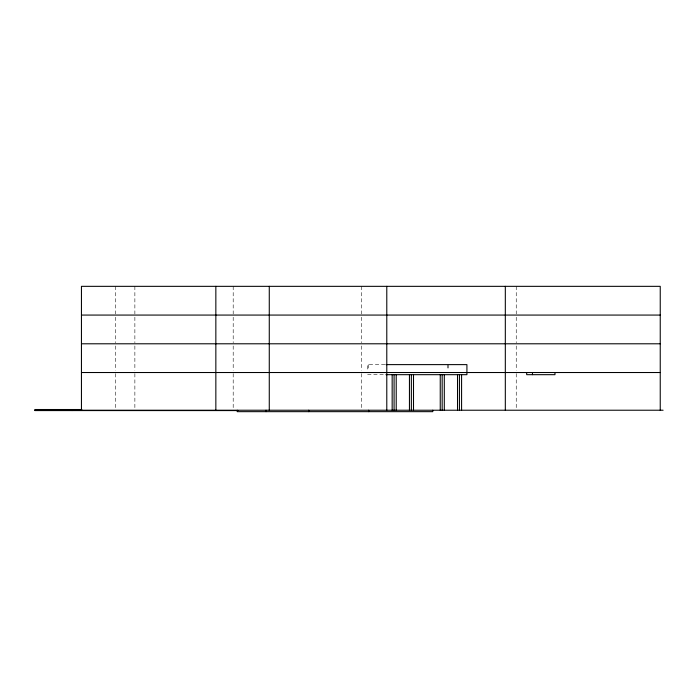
<?xml version="1.0" encoding="UTF-8"?>
<svg xmlns="http://www.w3.org/2000/svg" width="698" height="698" viewBox="0 0 698 698"><rect width="100%" height="100%" fill="white"/><g stroke="black" fill="none" stroke-linecap="round" stroke-linejoin="round"><path stroke-width="0.52" stroke-dasharray="3.49 2.62" d="M384.921 364.618L367.593 364.618L367.593 370.542M367.593 374.678L386.788 374.678M516.241 286.337L516.241 314.004M516.241 317.197L516.241 342.727M516.241 345.92L516.241 370.394M516.241 373.596L516.241 409.15M448.439 364.618L448.439 370.542M447.723 364.618L447.723 370.542M368.308 364.618L368.308 370.542M361.32 286.337L361.32 314.004M361.32 317.197L361.32 342.727M361.32 345.92L361.32 370.394M361.32 373.596L361.32 409.15M233.193 286.337L233.193 314.004M233.193 317.197L233.193 342.727M233.193 345.92L233.193 370.394M233.193 373.596L233.193 409.15M134.871 286.337L134.871 314.004M134.871 317.197L134.871 342.727M134.871 345.92L134.871 370.394M134.871 373.596L134.871 409.15M115.667 286.337L115.667 314.004M115.667 317.197L115.667 342.727M115.667 345.92L115.667 370.394M115.667 373.596L115.667 410.223"/><path stroke-width="1.05" d="M81.448 315.068L660.238 315.068M81.448 343.791L660.238 343.791M386.003 364.618L466.918 364.618L466.918 374.678L386.003 374.678M81.448 372.523L660.238 372.523M81.867 409.508L34.9 409.508L34.9 410.581L238.009 410.581M34.9 410.223L663.1 410.223M660.238 410.223L660.238 286.337L81.448 286.337L81.448 410.223M554.971 372.523L554.971 374.678L526.685 374.678L526.685 372.523M532.478 372.523L532.478 374.678M505.317 286.337L505.317 410.223M461.579 374.678L461.579 410.223M459.441 374.678L459.441 410.223M457.522 374.678L457.522 410.223M444.303 374.678L444.303 410.223M442.166 374.678L442.166 410.223M440.246 374.678L440.246 410.223M432.777 410.223L432.777 411.663L237.215 411.663L237.215 410.223M413.504 374.678L413.504 410.223M411.366 374.678L411.366 410.223M409.447 374.678L409.447 410.223M396.22 374.678L396.22 410.223M394.082 374.678L394.082 410.223M392.163 374.678L392.163 410.223M386.788 286.337L386.788 410.223M368.675 410.223L368.675 411.663M308.752 410.223L308.752 411.663M269.271 286.337L269.271 410.223M266.017 410.223L266.017 411.663M215.848 286.337L215.848 410.223M72.077 409.508L72.077 410.581"/></g></svg>
